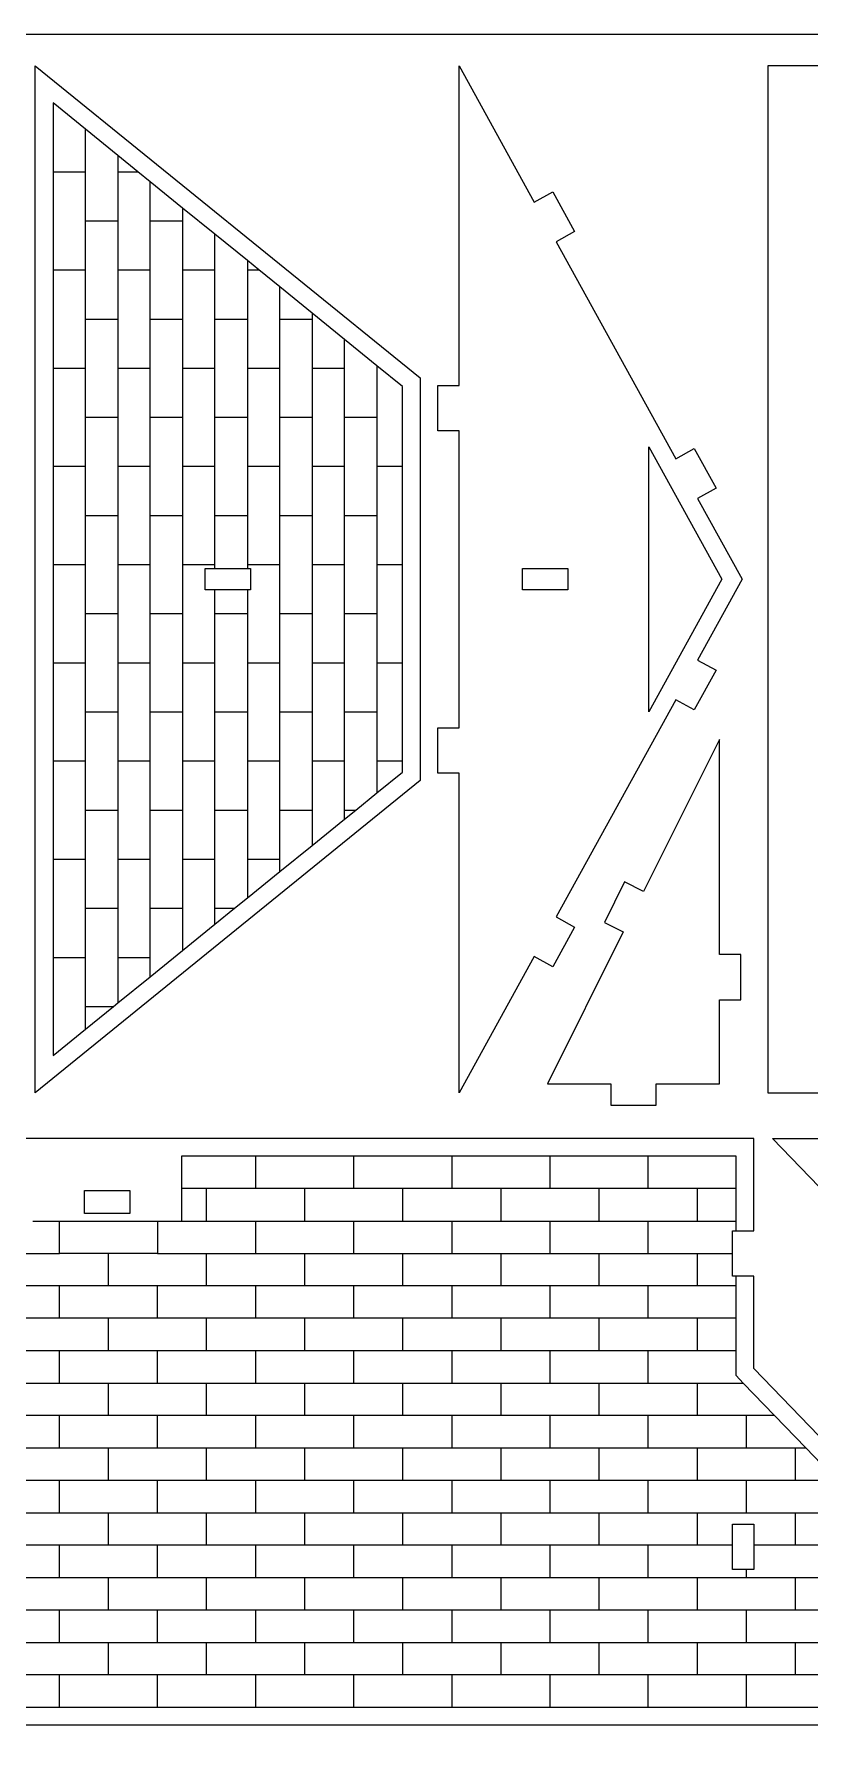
# Model space of a CAD drawing. Extents: x -838 to 1364, y -546 to 1034.
# Drawn here: x -187 to 252, y 72 to 1034 of the extents above; entities that cross this region are included whole.
import ezdxf

# ---------------------------------------------------------------- set-up
doc = ezdxf.new("R2010")
doc.units = 0
doc.header["$MEASUREMENT"] = 0
doc.layers.get('0').update_dxf_attribs({"linetype": 'CONTINUOUS'})
doc.layers.add('ENGRAVING', color=1, linetype='CONTINUOUS')

msp = doc.modelspace()

# ---------------------------------------------------------------- linework, layer by layer
for points in [[(-838.39, -546.25), (-838.39, 1033.57), (1363.66, 1033.57), (1363.66, -546.25)], [(-186.68, 434.88), (-186.68, 1015.6), (31.11, 839.07), (31.11, 611.41)], [(53.08, 434.88), (53.08, 615.64), (41.08, 615.64), (41.08, 641.27), (53.08, 641.27), (53.08, 809.21), (41.08, 809.21), (41.08, 834.84), (53.08, 834.84), (53.08, 1015.6), (95.59, 938.56), (106.1, 944.35), (118.48, 921.91), (107.97, 916.11), (175.69, 793.37), (186.2, 799.17), (198.58, 776.73), (188.07, 770.93), (213.28, 725.24), (188.07, 679.55), (198.58, 673.75), (186.2, 651.31), (175.69, 657.1), (107.97, 534.37), (118.48, 528.57), (106.1, 506.13), (95.59, 511.92)], [(227.83, 434.88), (1349.23, 434.88), (1349.23, 1015.6), (227.83, 1015.6)], [(-90.6, 719.24), (-90.6, 731.24), (-85.02, 731.24), (-66.69, 731.24), (-64.97, 731.24), (-64.97, 719.24), (-66.69, 719.24), (-85.02, 719.24)], [(88.96, 719.24), (88.96, 731.24), (114.6, 731.24), (114.6, 719.24)], [(103.06, 439.87), (138.94, 439.87), (138.94, 427.87), (164.58, 427.87), (164.58, 439.87), (200.46, 439.87), (200.46, 487.36), (212.46, 487.36), (212.46, 512.99), (200.46, 512.99), (200.46, 634.67), (157.49, 548.73), (146.76, 554.1), (135.3, 531.17), (146.03, 525.81)], [(-706.8, 77.33), (414.6, 77.33), (219.8, 278.95), (219.8, 331.13), (209.79, 331.13), (207.8, 331.13), (207.8, 343.95), (207.8, 356.77), (209.79, 356.77), (219.8, 356.77), (219.8, 408.95), (-512, 408.95), (-512, 356.77), (-501.99, 356.77), (-500, 356.77), (-500, 343.95), (-500, 331.13), (-501.99, 331.13), (-512, 331.13), (-512, 278.95)], [(425.17, 77.35), (425.17, 129.54), (435.18, 129.54), (437.17, 129.54), (437.17, 142.35), (437.17, 155.17), (435.18, 155.17), (425.17, 155.17), (425.17, 207.36), (230.37, 408.98), (1351.77, 408.98), (1156.97, 207.36), (1156.97, 155.17), (1146.96, 155.17), (1144.97, 155.17), (1144.97, 142.35), (1144.97, 129.54), (1146.96, 129.54), (1156.97, 129.54), (1156.97, 77.35)], [(-158.92, 366.5), (-158.92, 379.6), (-133.28, 379.6), (-133.28, 366.5)], [(207.8, 165.32), (207.8, 178.99), (207.8, 190.95), (219.8, 190.95), (219.8, 178.99), (219.8, 165.32), (215.7, 165.32)]]:
    msp.add_lwpolyline(points, close=True)
at = {"layer": 'ENGRAVING'}
for points in [[(-176.66, 994.6), (-176.66, 955.71)], [(-158.33, 979.74), (-176.66, 994.6)], [(-140.01, 964.88), (-158.33, 979.74)], [(-158.33, 927.94), (-158.33, 955.71), (-158.33, 979.74)], [(-140.01, 964.88), (-140.01, 955.71), (-140.01, 927.94)], [(-128.68, 955.71), (-140.01, 964.88)], [(-176.66, 955.71), (-176.66, 900.17), (-176.66, 844.63)], [(-176.66, 955.71), (-158.33, 955.71)], [(-140.01, 955.71), (-128.68, 955.71)], [(-121.68, 950.03), (-128.68, 955.71)], [(-121.68, 927.94), (-121.68, 950.03)], [(-103.35, 935.17), (-121.68, 950.03)], [(-85.02, 920.31), (-103.35, 935.17)], [(-103.35, 935.17), (-103.35, 927.94)], [(-158.33, 927.94), (-140.01, 927.94)], [(-158.33, 900.17), (-158.33, 927.94)], [(-140.01, 900.17), (-121.68, 900.17), (-121.68, 927.94)], [(-140.01, 927.94), (-140.01, 900.17)], [(-121.68, 927.94), (-103.35, 927.94)], [(-103.35, 927.94), (-103.35, 900.17)], [(-48.36, 890.6), (-60.17, 900.17), (-66.69, 905.45), (-85.02, 920.31)], [(-85.02, 900.17), (-85.02, 920.31)], [(-66.69, 905.45), (-66.69, 900.17)], [(-176.66, 900.17), (-158.33, 900.17)], [(-158.33, 872.4), (-158.33, 900.17)], [(-140.01, 900.17), (-140.01, 872.4)], [(-121.68, 872.4), (-121.68, 900.17)], [(-103.35, 900.17), (-103.35, 872.4)], [(-103.35, 900.17), (-85.02, 900.17)], [(-85.02, 872.4), (-85.02, 900.17)], [(-66.69, 900.17), (-66.69, 872.4)], [(-66.69, 900.17), (-60.17, 900.17)], [(-30.03, 875.74), (-48.36, 890.6)], [(-48.36, 872.4), (-48.36, 890.6)], [(-11.7, 860.88), (-30.03, 875.74)], [(-30.03, 875.74), (-30.03, 872.4)], [(-158.33, 844.63), (-158.33, 872.4)], [(-158.33, 872.4), (-140.01, 872.4)], [(-140.01, 872.4), (-140.01, 844.63)], [(-121.68, 844.63), (-121.68, 872.4)], [(-121.68, 872.4), (-103.35, 872.4)], [(-103.35, 872.4), (-103.35, 844.63)], [(-85.02, 872.4), (-66.69, 872.4)], [(-85.02, 844.63), (-85.02, 872.4)], [(-66.69, 872.4), (-66.69, 844.63)], [(-48.36, 872.4), (-30.03, 872.4)], [(-48.36, 844.63), (-48.36, 872.4)], [(-30.03, 872.4), (-30.03, 844.63)], [(-11.7, 816.87), (-11.7, 844.63), (-11.7, 860.88)], [(6.63, 846.02), (-11.7, 860.88)], [(-176.66, 844.63), (-176.66, 789.1)], [(-176.66, 844.63), (-158.33, 844.63)], [(-158.33, 816.87), (-158.33, 844.63)], [(-140.01, 844.63), (-121.68, 844.63)], [(-140.01, 844.63), (-140.01, 816.87)], [(-121.68, 789.1), (-121.68, 816.87), (-121.68, 844.63)], [(-103.35, 844.63), (-103.35, 816.87)], [(-103.35, 844.63), (-85.02, 844.63)], [(-85.02, 816.87), (-85.02, 844.63)], [(-66.69, 844.63), (-66.69, 816.87)], [(-66.69, 844.63), (-48.36, 844.63)], [(-48.36, 816.87), (-48.36, 844.63)], [(-30.03, 844.63), (-11.7, 844.63)], [(-30.03, 844.63), (-30.03, 816.87)], [(21.1, 834.3), (6.63, 846.02)], [(6.63, 846.02), (6.63, 816.87)], [(21.1, 622.49), (21.1, 678.03), (21.1, 733.56), (21.1, 789.1), (21.1, 834.3)], [(-158.33, 789.1), (-158.33, 816.87)], [(-158.33, 816.87), (-140.01, 816.87)], [(-140.01, 816.87), (-140.01, 789.1)], [(-121.68, 816.87), (-103.35, 816.87)], [(-103.35, 816.87), (-103.35, 789.1)], [(-85.02, 816.87), (-66.69, 816.87)], [(-85.02, 789.1), (-85.02, 816.87)], [(-66.69, 816.87), (-66.69, 789.1), (-66.69, 761.33)], [(-48.36, 761.33), (-48.36, 789.1), (-48.36, 816.87), (-30.03, 816.87), (-30.03, 789.1)], [(-11.7, 816.87), (6.63, 816.87)], [(-11.7, 789.1), (-11.7, 816.87)], [(6.63, 816.87), (6.63, 789.1)], [(-176.66, 789.1), (-158.33, 789.1)], [(-176.66, 789.1), (-176.66, 733.56)], [(-158.33, 761.33), (-158.33, 789.1)], [(-140.01, 789.1), (-121.68, 789.1)], [(-140.01, 789.1), (-140.01, 761.33)], [(-121.68, 733.56), (-121.68, 761.33), (-121.68, 789.1)], [(-103.35, 789.1), (-103.35, 761.33)], [(-103.35, 789.1), (-85.02, 789.1)], [(-85.02, 761.33), (-85.02, 789.1)], [(-66.69, 789.1), (-48.36, 789.1)], [(-30.03, 789.1), (-30.03, 761.33)], [(-30.03, 789.1), (-11.7, 789.1)], [(-11.7, 761.33), (-11.7, 789.1)], [(6.63, 789.1), (21.1, 789.1)], [(6.63, 789.1), (6.63, 761.33)], [(-158.33, 705.79), (-158.33, 733.56), (-158.33, 761.33), (-140.01, 761.33), (-140.01, 733.56), (-140.01, 705.79)], [(-121.68, 761.33), (-103.35, 761.33), (-103.35, 733.56), (-103.35, 705.79)], [(-85.02, 733.56), (-85.02, 761.33)], [(-85.02, 761.33), (-66.69, 761.33), (-66.69, 733.56)], [(-48.36, 733.56), (-48.36, 761.33)], [(-48.36, 761.33), (-30.03, 761.33)], [(-30.03, 761.33), (-30.03, 733.56)], [(-11.7, 733.56), (-11.7, 761.33)], [(-11.7, 761.33), (6.63, 761.33)], [(6.63, 761.33), (6.63, 733.56)], [(-176.66, 733.56), (-158.33, 733.56)], [(-176.66, 733.56), (-176.66, 678.03)], [(-140.01, 733.56), (-121.68, 733.56)], [(-121.68, 705.79), (-121.68, 733.56)], [(-103.35, 733.56), (-85.02, 733.56)], [(-85.02, 731.24), (-85.02, 733.56)], [(-66.69, 733.56), (-48.36, 733.56)], [(-66.69, 733.56), (-66.69, 731.24)], [(-48.36, 705.79), (-48.36, 733.56)], [(-30.03, 733.56), (-30.03, 705.79)], [(-30.03, 733.56), (-11.7, 733.56)], [(-11.7, 705.79), (-11.7, 733.56)], [(6.63, 733.56), (6.63, 705.79)], [(6.63, 733.56), (21.1, 733.56)], [(-85.02, 705.79), (-85.02, 719.24)], [(-66.69, 719.24), (-66.69, 705.79)], [(-158.33, 650.26), (-158.33, 678.03), (-158.33, 705.79), (-140.01, 705.79), (-140.01, 678.03)], [(-121.68, 705.79), (-103.35, 705.79)], [(-121.68, 678.03), (-121.68, 705.79)], [(-103.35, 705.79), (-103.35, 678.03)], [(-85.02, 705.79), (-66.69, 705.79)], [(-85.02, 678.03), (-85.02, 705.79)], [(-66.69, 705.79), (-66.69, 678.03)], [(-48.36, 705.79), (-30.03, 705.79)], [(-48.36, 678.03), (-48.36, 705.79)], [(-30.03, 705.79), (-30.03, 678.03)], [(-11.7, 678.03), (-11.7, 705.79)], [(-11.7, 705.79), (6.63, 705.79), (6.63, 678.03), (6.63, 650.26)], [(-176.66, 678.03), (-176.66, 622.49)], [(-176.66, 678.03), (-158.33, 678.03)], [(-140.01, 678.03), (-121.68, 678.03)], [(-140.01, 678.03), (-140.01, 650.26)], [(-121.68, 650.26), (-121.68, 678.03)], [(-103.35, 678.03), (-85.02, 678.03)], [(-103.35, 678.03), (-103.35, 650.26)], [(-85.02, 650.26), (-85.02, 678.03)], [(-66.69, 678.03), (-48.36, 678.03)], [(-66.69, 678.03), (-66.69, 650.26)], [(-48.36, 650.26), (-48.36, 678.03)], [(-30.03, 678.03), (-11.7, 678.03)], [(-30.03, 678.03), (-30.03, 650.26)], [(-11.7, 650.26), (-11.7, 678.03)], [(6.63, 678.03), (21.1, 678.03)], [(-158.33, 650.26), (-140.01, 650.26)], [(-158.33, 622.49), (-158.33, 650.26)], [(-140.01, 650.26), (-140.01, 622.49)], [(-121.68, 622.49), (-121.68, 650.26)], [(-121.68, 650.26), (-103.35, 650.26)], [(-103.35, 650.26), (-103.35, 622.49)], [(-85.02, 622.49), (-85.02, 650.26)], [(-85.02, 650.26), (-66.69, 650.26)], [(-66.69, 650.26), (-66.69, 622.49)], [(-48.36, 622.49), (-48.36, 650.26)], [(-48.36, 650.26), (-30.03, 650.26)], [(-30.03, 650.26), (-30.03, 622.49)], [(-11.7, 650.26), (6.63, 650.26)], [(-11.7, 622.49), (-11.7, 650.26)], [(6.63, 650.26), (6.63, 622.49)], [(-176.66, 622.49), (-158.33, 622.49)], [(-176.66, 622.49), (-176.66, 566.95)], [(-158.33, 594.72), (-158.33, 622.49)], [(-140.01, 622.49), (-121.68, 622.49)], [(-140.01, 622.49), (-140.01, 594.72)], [(-121.68, 594.72), (-121.68, 622.49)], [(-103.35, 622.49), (-85.02, 622.49)], [(-103.35, 622.49), (-103.35, 594.72)], [(-85.02, 594.72), (-85.02, 622.49)], [(-66.69, 622.49), (-48.36, 622.49)], [(-66.69, 622.49), (-66.69, 594.72)], [(-48.36, 594.72), (-48.36, 622.49)], [(-30.03, 622.49), (-11.7, 622.49)], [(-30.03, 622.49), (-30.03, 594.72)], [(-11.7, 594.72), (-11.7, 622.49)], [(-11.7, 594.72), (-5.38, 594.72), (6.63, 604.45), (21.1, 616.18)], [(6.63, 622.49), (6.63, 604.45)], [(6.63, 622.49), (21.1, 622.49)], [(21.1, 616.18), (21.1, 622.49)], [(-158.33, 566.95), (-158.33, 594.72)], [(-158.33, 594.72), (-140.01, 594.72)], [(-140.01, 594.72), (-140.01, 566.95)], [(-121.68, 566.95), (-121.68, 594.72)], [(-121.68, 594.72), (-103.35, 594.72)], [(-103.35, 594.72), (-103.35, 566.95)], [(-85.02, 530.17), (-73.89, 539.19), (-66.69, 545.03), (-48.36, 559.88), (-30.03, 574.74), (-11.7, 589.6), (-5.38, 594.72)], [(-85.02, 539.19), (-85.02, 566.95), (-85.02, 594.72), (-66.69, 594.72)], [(-66.69, 594.72), (-66.69, 566.95)], [(-48.36, 566.95), (-48.36, 594.72)], [(-48.36, 594.72), (-30.03, 594.72)], [(-30.03, 594.72), (-30.03, 574.74)], [(-11.7, 589.6), (-11.7, 594.72)], [(-176.66, 566.95), (-158.33, 566.95)], [(-176.66, 566.95), (-176.66, 511.42), (-176.66, 455.88), (-158.33, 470.74), (-142.41, 483.65)], [(-158.33, 539.19), (-158.33, 566.95)], [(-140.01, 566.95), (-140.01, 539.19)], [(-140.01, 566.95), (-121.68, 566.95)], [(-121.68, 539.19), (-121.68, 566.95)], [(-103.35, 566.95), (-85.02, 566.95)], [(-103.35, 566.95), (-103.35, 539.19)], [(-66.69, 566.95), (-48.36, 566.95)], [(-66.69, 566.95), (-66.69, 545.03)], [(-48.36, 559.88), (-48.36, 566.95)], [(-158.33, 511.42), (-158.33, 539.19)], [(-158.33, 539.19), (-140.01, 539.19)], [(-140.01, 539.19), (-140.01, 511.42)], [(-121.68, 511.42), (-121.68, 539.19)], [(-121.68, 539.19), (-103.35, 539.19)], [(-103.35, 539.19), (-103.35, 515.31)], [(-85.02, 539.19), (-73.89, 539.19)], [(-85.02, 530.17), (-85.02, 539.19)], [(-103.35, 515.31), (-85.02, 530.17)], [(-176.66, 511.42), (-158.33, 511.42)], [(-158.33, 483.65), (-158.33, 511.42)], [(-140.01, 511.42), (-121.68, 511.42)], [(-140.01, 511.42), (-140.01, 485.6)], [(-121.68, 500.45), (-103.35, 515.31)], [(-121.68, 500.45), (-121.68, 511.42)], [(-140.01, 485.6), (-121.68, 500.45)], [(-158.33, 470.74), (-158.33, 483.65)], [(-158.33, 483.65), (-142.41, 483.65)], [(-142.41, 483.65), (-140.01, 485.6)], [(-104.05, 398.94), (-104.05, 380.61)], [(-61.98, 398.94), (-104.05, 398.94)], [(-6.44, 380.61), (-34.21, 380.61), (-61.98, 380.61), (-61.98, 398.94)], [(-6.44, 398.94), (-61.98, 398.94)], [(-6.44, 380.61), (-6.44, 398.94)], [(49.1, 398.94), (-6.44, 398.94)], [(49.1, 380.61), (49.1, 398.94)], [(104.63, 398.94), (49.1, 398.94)], [(160.17, 380.61), (132.4, 380.61), (104.63, 380.61), (104.63, 398.94)], [(160.17, 398.94), (104.63, 398.94)], [(209.79, 398.94), (160.17, 398.94)], [(160.17, 380.61), (160.17, 398.94)], [(209.79, 380.61), (209.79, 398.94)], [(-104.05, 380.61), (-104.05, 362.28)], [(-89.74, 380.61), (-104.05, 380.61)], [(-61.98, 380.61), (-89.74, 380.61)], [(-89.74, 362.28), (-89.74, 380.61)], [(-34.21, 362.28), (-34.21, 380.61)], [(21.33, 380.61), (-6.44, 380.61)], [(49.1, 380.61), (21.33, 380.61)], [(21.33, 362.28), (21.33, 380.61)], [(76.86, 380.61), (49.1, 380.61)], [(104.63, 380.61), (76.86, 380.61)], [(76.86, 362.28), (76.86, 380.61)], [(132.4, 362.28), (132.4, 380.61)], [(187.94, 380.61), (160.17, 380.61)], [(187.94, 362.28), (187.94, 380.61)], [(209.79, 380.61), (187.94, 380.61)], [(209.79, 362.28), (209.79, 380.61)], [(-188.15, 362.28), (-173.05, 362.28)], [(-117.51, 343.95), (-145.28, 343.95), (-173.05, 343.95), (-173.05, 362.28), (-117.51, 362.28)], [(-117.51, 362.28), (-117.51, 343.95)], [(-117.51, 362.28), (-104.05, 362.28)], [(-104.05, 362.28), (-89.74, 362.28)], [(-89.74, 362.28), (-61.98, 362.28)], [(-61.98, 343.95), (-61.98, 362.28), (-34.21, 362.28)], [(-34.21, 362.28), (-6.44, 362.28)], [(-6.44, 362.28), (21.33, 362.28)], [(-6.44, 343.95), (-6.44, 362.28)], [(21.33, 362.28), (49.1, 362.28)], [(49.1, 343.95), (49.1, 362.28)], [(49.1, 362.28), (76.86, 362.28)], [(76.86, 362.28), (104.63, 362.28)], [(104.63, 343.95), (104.63, 362.28), (132.4, 362.28)], [(132.4, 362.28), (160.17, 362.28)], [(160.17, 362.28), (187.94, 362.28)], [(160.17, 343.95), (160.17, 362.28)], [(187.94, 362.28), (209.79, 362.28)], [(209.79, 356.77), (209.79, 362.28)], [(-200.82, 343.95), (-173.05, 343.95)], [(-145.28, 325.62), (-145.28, 343.95)], [(-117.51, 343.95), (-89.74, 343.95)], [(-89.74, 325.62), (-89.74, 343.95)], [(-89.74, 343.95), (-61.98, 343.95), (-34.21, 343.95)], [(-34.21, 343.95), (-6.44, 343.95)], [(-34.21, 325.62), (-34.21, 343.95)], [(-6.44, 343.95), (21.33, 343.95)], [(21.33, 343.95), (49.1, 343.95)], [(21.33, 325.62), (21.33, 343.95)], [(49.1, 343.95), (76.86, 343.95)], [(76.86, 325.62), (76.86, 343.95)], [(76.86, 343.95), (104.63, 343.95)], [(104.63, 343.95), (132.4, 343.95)], [(132.4, 325.62), (132.4, 343.95), (160.17, 343.95), (187.94, 343.95)], [(187.94, 325.62), (187.94, 343.95)], [(187.94, 343.95), (207.8, 343.95)], [(209.79, 325.62), (209.79, 331.13)], [(-173.05, 307.29), (-200.82, 307.29), (-228.58, 307.29), (-228.58, 325.62)], [(-173.05, 325.62), (-200.82, 325.62)], [(-145.28, 325.62), (-173.05, 325.62)], [(-173.05, 307.29), (-173.05, 325.62)], [(-117.51, 325.62), (-145.28, 325.62)], [(-61.98, 307.29), (-89.74, 307.29), (-117.51, 307.29), (-117.51, 325.62)], [(-89.74, 325.62), (-117.51, 325.62)], [(-61.98, 325.62), (-89.74, 325.62)], [(-34.21, 307.29), (-61.98, 307.29), (-61.98, 325.62)], [(-34.21, 325.62), (-61.98, 325.62)], [(-6.44, 325.62), (-34.21, 325.62)], [(49.1, 307.29), (21.33, 307.29), (-6.44, 307.29), (-6.44, 325.62)], [(21.33, 325.62), (-6.44, 325.62)], [(49.1, 325.62), (21.33, 325.62)], [(49.1, 307.29), (49.1, 325.62)], [(76.86, 325.62), (49.1, 325.62)], [(104.63, 325.62), (76.86, 325.62)], [(160.17, 307.29), (132.4, 307.29), (104.63, 307.29), (104.63, 325.62)], [(132.4, 325.62), (104.63, 325.62)], [(160.17, 325.62), (132.4, 325.62)], [(160.17, 307.29), (160.17, 325.62)], [(187.94, 325.62), (160.17, 325.62)], [(209.79, 325.62), (187.94, 325.62)], [(209.79, 307.29), (209.79, 325.62)], [(-145.28, 288.96), (-173.05, 288.96), (-200.82, 288.96), (-200.82, 307.29)], [(-145.28, 307.29), (-173.05, 307.29)], [(-117.51, 307.29), (-145.28, 307.29)], [(-145.28, 288.96), (-145.28, 307.29)], [(-89.74, 288.96), (-89.74, 307.29)], [(21.33, 288.96), (-6.44, 288.96), (-34.21, 288.96), (-34.21, 307.29)], [(-6.44, 307.29), (-34.21, 307.29)], [(21.33, 288.96), (21.33, 307.29)], [(76.86, 307.29), (49.1, 307.29)], [(104.63, 307.29), (76.86, 307.29)], [(76.86, 288.96), (76.86, 307.29)], [(187.94, 288.96), (160.17, 288.96), (132.4, 288.96), (132.4, 307.29)], [(187.94, 307.29), (160.17, 307.29)], [(187.94, 288.96), (187.94, 307.29)], [(209.79, 307.29), (187.94, 307.29)], [(209.79, 288.96), (209.79, 307.29)], [(-173.05, 270.63), (-173.05, 288.96)], [(-117.51, 288.96), (-145.28, 288.96)], [(-117.51, 270.63), (-117.51, 288.96)], [(-89.74, 288.96), (-117.51, 288.96)], [(-61.98, 288.96), (-89.74, 288.96)], [(-61.98, 270.63), (-61.98, 288.96)], [(-34.21, 288.96), (-61.98, 288.96)], [(-6.44, 270.63), (-6.44, 288.96)], [(49.1, 288.96), (21.33, 288.96)], [(49.1, 270.63), (49.1, 288.96)], [(76.86, 288.96), (49.1, 288.96)], [(104.63, 288.96), (76.86, 288.96)], [(104.63, 270.63), (104.63, 288.96)], [(132.4, 288.96), (104.63, 288.96)], [(160.17, 270.63), (160.17, 288.96)], [(209.79, 288.96), (187.94, 288.96)], [(209.79, 274.9), (209.79, 288.96)], [(-173.05, 252.3), (-200.82, 252.3), (-200.82, 270.63), (-173.05, 270.63), (-145.28, 270.63)], [(-145.28, 270.63), (-117.51, 270.63)], [(-145.28, 252.3), (-145.28, 270.63)], [(-117.51, 270.63), (-89.74, 270.63)], [(-89.74, 270.63), (-61.98, 270.63)], [(-89.74, 252.3), (-89.74, 270.63)], [(-61.98, 270.63), (-34.21, 270.63)], [(21.33, 252.3), (-6.44, 252.3), (-34.21, 252.3), (-34.21, 270.63), (-6.44, 270.63), (21.33, 270.63)], [(21.33, 252.3), (21.33, 270.63)], [(21.33, 270.63), (49.1, 270.63), (76.86, 270.63)], [(132.4, 252.3), (104.63, 252.3), (76.86, 252.3), (76.86, 270.63), (104.63, 270.63), (132.4, 270.63)], [(132.4, 252.3), (132.4, 270.63)], [(132.4, 270.63), (160.17, 270.63), (187.94, 270.63)], [(231.62, 252.3), (215.7, 252.3), (187.94, 252.3), (187.94, 270.63), (213.91, 270.63)], [(213.91, 270.63), (209.79, 274.9)], [(231.62, 252.3), (213.91, 270.63)], [(-145.28, 252.3), (-173.05, 252.3)], [(-173.05, 233.98), (-173.05, 252.3)], [(-117.51, 252.3), (-145.28, 252.3)], [(-117.51, 233.98), (-117.51, 252.3)], [(-89.74, 252.3), (-117.51, 252.3)], [(-61.98, 252.3), (-89.74, 252.3)], [(-61.98, 233.98), (-61.98, 252.3)], [(-34.21, 252.3), (-61.98, 252.3)], [(-6.44, 233.98), (-6.44, 252.3)], [(49.1, 252.3), (21.33, 252.3)], [(49.1, 233.98), (49.1, 252.3)], [(76.86, 252.3), (49.1, 252.3)], [(104.63, 233.98), (104.63, 252.3)], [(160.17, 252.3), (132.4, 252.3)], [(160.17, 233.98), (160.17, 252.3)], [(187.94, 252.3), (160.17, 252.3)], [(215.7, 233.98), (215.7, 252.3)], [(249.33, 233.98), (231.62, 252.3)], [(-200.82, 233.98), (-173.05, 233.98)], [(-173.05, 233.98), (-145.28, 233.98)], [(-145.28, 233.98), (-117.51, 233.98)], [(-145.28, 215.65), (-145.28, 233.98)], [(-117.51, 233.98), (-89.74, 233.98)], [(-89.74, 233.98), (-61.98, 233.98)], [(-89.74, 215.65), (-89.74, 233.98)], [(-61.98, 233.98), (-34.21, 233.98)], [(-34.21, 215.65), (-34.21, 233.98)], [(-34.21, 233.98), (-6.44, 233.98)], [(-6.44, 233.98), (21.33, 233.98)], [(21.33, 233.98), (49.1, 233.98)], [(49.1, 215.65), (21.33, 215.65), (21.33, 233.98)], [(49.1, 233.98), (76.86, 233.98)], [(76.86, 233.98), (104.63, 233.98)], [(76.86, 215.65), (76.86, 233.98)], [(104.63, 233.98), (132.4, 233.98)], [(187.94, 215.65), (160.17, 215.65), (132.4, 215.65), (132.4, 233.98), (160.17, 233.98), (187.94, 233.98)], [(187.94, 215.65), (187.94, 233.98)], [(187.94, 233.98), (215.7, 233.98)], [(215.7, 233.98), (243.47, 233.98)], [(267.04, 215.65), (243.47, 215.65), (243.47, 233.98), (249.33, 233.98)], [(267.04, 215.65), (249.33, 233.98)], [(-173.05, 215.65), (-200.82, 215.65)], [(-145.28, 215.65), (-173.05, 215.65)], [(-173.05, 197.32), (-173.05, 215.65)], [(-117.51, 215.65), (-145.28, 215.65)], [(-89.74, 215.65), (-117.51, 215.65)], [(-117.51, 197.32), (-117.51, 215.65)], [(-61.98, 215.65), (-89.74, 215.65)], [(-34.21, 215.65), (-61.98, 215.65)], [(-61.98, 197.32), (-61.98, 215.65)], [(-6.44, 215.65), (-34.21, 215.65)], [(21.33, 215.65), (-6.44, 215.65)], [(-6.44, 197.32), (-6.44, 215.65)], [(49.1, 197.32), (49.1, 215.65)], [(76.86, 215.65), (49.1, 215.65)], [(104.63, 215.65), (76.86, 215.65)], [(104.63, 197.32), (104.63, 215.65)], [(132.4, 215.65), (104.63, 215.65)], [(160.17, 197.32), (160.17, 215.65)], [(243.47, 215.65), (215.7, 215.65), (187.94, 215.65)], [(215.7, 197.32), (215.7, 215.65)], [(-200.82, 197.32), (-173.05, 197.32)], [(-173.05, 197.32), (-145.28, 197.32)], [(-145.28, 197.32), (-117.51, 197.32)], [(-145.28, 178.99), (-145.28, 197.32)], [(-117.51, 197.32), (-89.74, 197.32)], [(-89.74, 178.99), (-89.74, 197.32), (-61.98, 197.32), (-34.21, 197.32)], [(-34.21, 178.99), (-34.21, 197.32)], [(-34.21, 197.32), (-6.44, 197.32)], [(-6.44, 197.32), (21.33, 197.32)], [(21.33, 178.99), (21.33, 197.32)], [(21.33, 197.32), (49.1, 197.32)], [(49.1, 197.32), (76.86, 197.32)], [(76.86, 197.32), (104.63, 197.32)], [(76.86, 178.99), (76.86, 197.32)], [(104.63, 197.32), (132.4, 197.32)], [(132.4, 197.32), (160.17, 197.32)], [(132.4, 178.99), (132.4, 197.32)], [(160.17, 197.32), (187.94, 197.32)], [(187.94, 178.99), (187.94, 197.32)], [(187.94, 197.32), (215.7, 197.32)], [(215.7, 197.32), (243.47, 197.32)], [(271.24, 178.99), (243.47, 178.99), (243.47, 197.32), (271.24, 197.32)], [(-173.05, 178.99), (-200.82, 178.99)], [(-145.28, 178.99), (-173.05, 178.99)], [(-173.05, 160.66), (-173.05, 178.99)], [(-117.51, 178.99), (-145.28, 178.99)], [(-117.51, 160.66), (-117.51, 178.99)], [(-89.74, 178.99), (-117.51, 178.99)], [(-61.98, 178.99), (-89.74, 178.99)], [(-61.98, 160.66), (-61.98, 178.99)], [(-34.21, 178.99), (-61.98, 178.99)], [(21.33, 178.99), (-6.44, 178.99), (-34.21, 178.99)], [(-6.44, 160.66), (-6.44, 178.99)], [(49.1, 178.99), (21.33, 178.99)], [(76.86, 178.99), (49.1, 178.99)], [(49.1, 160.66), (49.1, 178.99)], [(104.63, 178.99), (76.86, 178.99)], [(132.4, 178.99), (104.63, 178.99)], [(104.63, 160.66), (104.63, 178.99)], [(160.17, 178.99), (132.4, 178.99)], [(160.17, 160.66), (160.17, 178.99)], [(187.94, 178.99), (160.17, 178.99)], [(207.8, 178.99), (187.94, 178.99)], [(243.47, 178.99), (219.8, 178.99)], [(215.7, 160.66), (215.7, 165.32)], [(-145.28, 142.33), (-173.05, 142.33), (-200.82, 142.33), (-200.82, 160.66), (-173.05, 160.66), (-145.28, 160.66)], [(-145.28, 160.66), (-117.51, 160.66)], [(-145.28, 142.33), (-145.28, 160.66)], [(-117.51, 160.66), (-89.74, 160.66)], [(-89.74, 160.66), (-61.98, 160.66)], [(-89.74, 142.33), (-89.74, 160.66)], [(-61.98, 160.66), (-34.21, 160.66)], [(-34.21, 142.33), (-34.21, 160.66)], [(-34.21, 160.66), (-6.44, 160.66), (21.33, 160.66)], [(21.33, 142.33), (21.33, 160.66)], [(21.33, 160.66), (49.1, 160.66)], [(49.1, 160.66), (76.86, 160.66)], [(76.86, 142.33), (76.86, 160.66), (104.63, 160.66), (132.4, 160.66)], [(132.4, 142.33), (132.4, 160.66)], [(132.4, 160.66), (160.17, 160.66)], [(160.17, 160.66), (187.94, 160.66)], [(215.7, 142.33), (187.94, 142.33), (187.94, 160.66), (215.7, 160.66), (243.47, 160.66)], [(299.01, 142.33), (271.24, 142.33), (243.47, 142.33), (243.47, 160.66), (271.24, 160.66), (299.01, 160.66)], [(-173.05, 124), (-173.05, 142.33)], [(-117.51, 142.33), (-145.28, 142.33)], [(-89.74, 142.33), (-117.51, 142.33)], [(-117.51, 124), (-117.51, 142.33)], [(-61.98, 142.33), (-89.74, 142.33)], [(-61.98, 124), (-61.98, 142.33)], [(-34.21, 142.33), (-61.98, 142.33)], [(21.33, 142.33), (-6.44, 142.33), (-34.21, 142.33)], [(-6.44, 124), (-6.44, 142.33)], [(49.1, 142.33), (21.33, 142.33)], [(49.1, 124), (49.1, 142.33)], [(76.86, 142.33), (49.1, 142.33)], [(104.63, 142.33), (76.86, 142.33)], [(104.63, 124), (104.63, 142.33)], [(132.4, 142.33), (104.63, 142.33)], [(160.17, 142.33), (132.4, 142.33)], [(160.17, 124), (160.17, 142.33)], [(187.94, 142.33), (160.17, 142.33)], [(215.7, 124), (215.7, 142.33)], [(243.47, 142.33), (215.7, 142.33)], [(-145.28, 105.67), (-173.05, 105.67), (-200.82, 105.67), (-200.82, 124), (-173.05, 124), (-145.28, 124)], [(-145.28, 124), (-117.51, 124)], [(-145.28, 105.67), (-145.28, 124)], [(-117.51, 124), (-89.74, 124)], [(-89.74, 124), (-61.98, 124)], [(-89.74, 105.67), (-89.74, 124)], [(-61.98, 124), (-34.21, 124)], [(-34.21, 124), (-6.44, 124)], [(-34.21, 105.67), (-34.21, 124)], [(-6.44, 124), (21.33, 124)], [(76.86, 105.67), (49.1, 105.67), (21.33, 105.67), (21.33, 124), (49.1, 124)], [(49.1, 124), (76.86, 124)], [(76.86, 124), (104.63, 124)], [(76.86, 105.67), (76.86, 124)], [(104.63, 124), (132.4, 124)], [(187.94, 105.67), (160.17, 105.67), (132.4, 105.67), (132.4, 124), (160.17, 124), (187.94, 124)], [(187.94, 105.67), (187.94, 124)], [(187.94, 124), (215.7, 124)], [(215.7, 124), (243.47, 124)], [(243.47, 124), (271.24, 124)], [(243.47, 105.67), (243.47, 124)], [(-173.05, 87.34), (-173.05, 105.67)], [(-117.51, 105.67), (-145.28, 105.67)], [(-89.74, 105.67), (-117.51, 105.67)], [(-117.51, 87.34), (-117.51, 105.67)], [(-61.98, 105.67), (-89.74, 105.67)], [(-61.98, 87.34), (-61.98, 105.67)], [(-34.21, 105.67), (-61.98, 105.67)], [(-6.44, 105.67), (-34.21, 105.67)], [(-6.44, 87.34), (-6.44, 105.67)], [(21.33, 105.67), (-6.44, 105.67)], [(49.1, 87.34), (49.1, 105.67)], [(104.63, 105.67), (76.86, 105.67)], [(104.63, 87.34), (104.63, 105.67)], [(132.4, 105.67), (104.63, 105.67)], [(160.17, 87.34), (160.17, 105.67)], [(215.7, 105.67), (187.94, 105.67)], [(215.7, 87.34), (215.7, 105.67)], [(243.47, 105.67), (215.7, 105.67)], [(271.24, 105.67), (243.47, 105.67)], [(-228.58, 87.34), (-173.05, 87.34)], [(-173.05, 87.34), (-117.51, 87.34)], [(-117.51, 87.34), (-61.98, 87.34)], [(-61.98, 87.34), (-6.44, 87.34)], [(-6.44, 87.34), (49.1, 87.34)], [(49.1, 87.34), (104.63, 87.34)], [(104.63, 87.34), (160.17, 87.34)], [(160.17, 87.34), (215.7, 87.34)], [(215.7, 87.34), (271.24, 87.34)]]:
    msp.add_lwpolyline(points, dxfattribs=at)
msp.add_lwpolyline([(160.49, 800.19), (201.85, 725.24), (160.49, 650.28)], close=True, dxfattribs=at)

doc.saveas('drawing.dxf')
